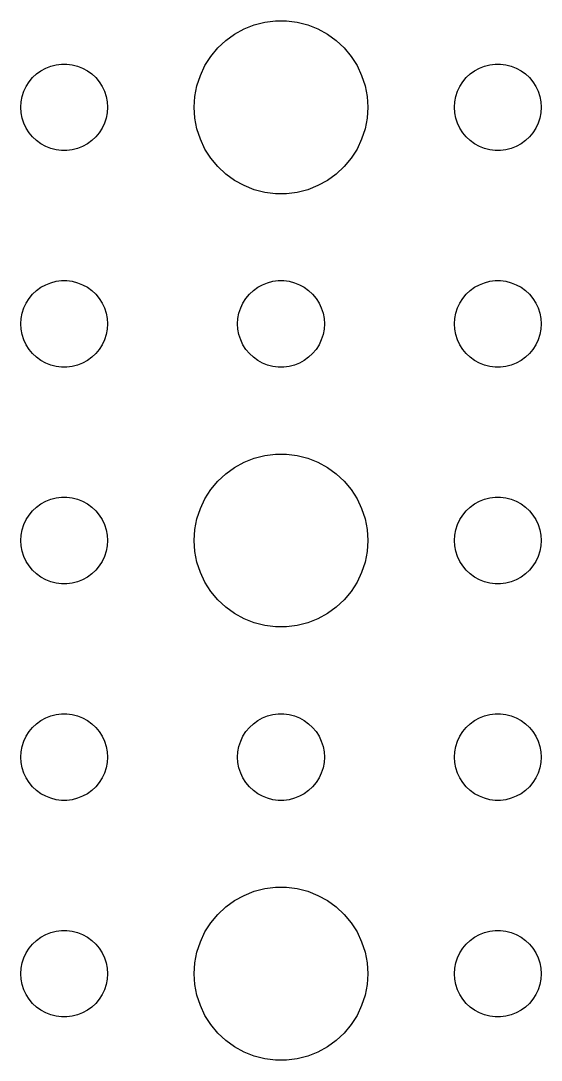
# Model space of a CAD drawing. Header units: metres. Extents: x -104 to 104, y -74 to 74.
# Drawn here: x -76.5 to -58.5, y -40.49 to -4.51 of the extents above; entities that cross this region are included whole.
import ezdxf

# ---------------------------------------------------------------- set-up
doc = ezdxf.new("R2010")
doc.units = ezdxf.units.M

msp = doc.modelspace()

# ---------------------------------------------------------------- linework, layer by layer
for p, q in [((-68.7773, -4.78551), (-68.427, -4.64682)), ((-68.427, -4.64682), (-68.0621, -4.55313)), ((-68.0621, -4.55313), (-67.6884, -4.50591)), ((-67.6884, -4.50591), (-67.3116, -4.50591)), ((-67.3116, -4.50591), (-66.9379, -4.55313)), ((-66.9379, -4.55313), (-66.573, -4.64682)), ((-66.573, -4.64682), (-66.2227, -4.78551)), ((-69.4123, -5.18845), (-69.1075, -4.96701)), ((-69.1075, -4.96701), (-68.7773, -4.78551)), ((-66.2227, -4.78551), (-65.8925, -4.96701)), ((-65.8925, -4.96701), (-65.5877, -5.18845)), ((-69.6869, -5.44635), (-69.4123, -5.18845)), ((-65.5877, -5.18845), (-65.3131, -5.44635)), ((-70.1289, -6.05473), (-69.927, -5.73663)), ((-69.927, -5.73663), (-69.6869, -5.44635)), ((-65.3131, -5.44635), (-65.073, -5.73663)), ((-65.073, -5.73663), (-64.8711, -6.05473)), ((-75.6387, -6.14275), (-75.4635, -6.07341)), ((-75.4635, -6.07341), (-75.2811, -6.02657)), ((-75.2811, -6.02657), (-75.0942, -6.00294)), ((-75.0942, -6.00294), (-74.9058, -6.00294)), ((-74.9058, -6.00294), (-74.7189, -6.02657)), ((-74.7189, -6.02657), (-74.5365, -6.07341)), ((-74.5365, -6.07341), (-74.3613, -6.14275)), ((-70.2893, -6.39561), (-70.1289, -6.05473)), ((-64.8711, -6.05473), (-64.7107, -6.39561)), ((-60.6387, -6.14275), (-60.4635, -6.07341)), ((-60.4635, -6.07341), (-60.2811, -6.02657)), ((-60.2811, -6.02657), (-60.0942, -6.00294)), ((-60.0942, -6.00294), (-59.9058, -6.00294)), ((-59.9058, -6.00294), (-59.7189, -6.02657)), ((-59.7189, -6.02657), (-59.5365, -6.07341)), ((-59.5365, -6.07341), (-59.3613, -6.14275)), ((-76.2135, -6.61832), (-76.0934, -6.47318)), ((-76.0934, -6.47318), (-75.9561, -6.34422)), ((-75.9561, -6.34422), (-75.8037, -6.23351)), ((-75.8037, -6.23351), (-75.6387, -6.14275)), ((-74.3613, -6.14275), (-74.1963, -6.23351)), ((-74.1963, -6.23351), (-74.0439, -6.34422)), ((-74.0439, -6.34422), (-73.9065, -6.47318)), ((-73.9065, -6.47318), (-73.7865, -6.61832)), ((-70.4057, -6.75392), (-70.2893, -6.39561)), ((-64.7107, -6.39561), (-64.5943, -6.75392)), ((-61.2135, -6.61832), (-61.0934, -6.47318)), ((-61.0934, -6.47318), (-60.9561, -6.34422)), ((-60.9561, -6.34422), (-60.8037, -6.23351)), ((-60.8037, -6.23351), (-60.6387, -6.14275)), ((-59.3613, -6.14275), (-59.1963, -6.23351)), ((-59.1963, -6.23351), (-59.0439, -6.34422)), ((-59.0439, -6.34422), (-58.9065, -6.47318)), ((-58.9065, -6.47318), (-58.7865, -6.61832)), ((-76.3947, -6.9478), (-76.3145, -6.77736)), ((-76.3145, -6.77736), (-76.2135, -6.61832)), ((-73.7865, -6.61832), (-73.6855, -6.77736)), ((-73.6855, -6.77736), (-73.6053, -6.9478)), ((-70.4763, -7.12399), (-70.4057, -6.75392)), ((-64.5943, -6.75392), (-64.5237, -7.12399)), ((-61.3947, -6.9478), (-61.3145, -6.77736)), ((-61.3145, -6.77736), (-61.2135, -6.61832)), ((-58.7865, -6.61832), (-58.6855, -6.77736)), ((-58.6855, -6.77736), (-58.6053, -6.9478)), ((-76.4882, -7.312), (-76.4529, -7.12695)), ((-76.4529, -7.12695), (-76.3947, -6.9478)), ((-73.6053, -6.9478), (-73.5471, -7.12695)), ((-73.5471, -7.12695), (-73.5118, -7.312)), ((-70.5, -7.5), (-70.4763, -7.12399)), ((-64.5237, -7.12399), (-64.5, -7.5)), ((-61.4882, -7.312), (-61.4529, -7.12695)), ((-61.4529, -7.12695), (-61.3947, -6.9478)), ((-58.6053, -6.9478), (-58.5471, -7.12695)), ((-58.5471, -7.12695), (-58.5118, -7.312)), ((-76.5, -7.5), (-76.4882, -7.312)), ((-76.4882, -7.68799), (-76.5, -7.5)), ((-73.5118, -7.312), (-73.5, -7.5)), ((-73.5, -7.5), (-73.5118, -7.68799)), ((-70.4763, -7.87599), (-70.5, -7.5)), ((-64.5, -7.5), (-64.5237, -7.87599)), ((-61.5, -7.5), (-61.4882, -7.312)), ((-61.4882, -7.68799), (-61.5, -7.5)), ((-58.5118, -7.312), (-58.5, -7.5)), ((-58.5, -7.5), (-58.5118, -7.68799)), ((-76.4529, -7.87303), (-76.4882, -7.68799)), ((-76.3947, -8.05219), (-76.4529, -7.87303)), ((-73.5471, -7.87303), (-73.6053, -8.05219)), ((-73.5118, -7.68799), (-73.5471, -7.87303)), ((-70.4057, -8.24606), (-70.4763, -7.87599)), ((-64.5237, -7.87599), (-64.5943, -8.24606)), ((-61.4529, -7.87303), (-61.4882, -7.68799)), ((-61.3947, -8.05219), (-61.4529, -7.87303)), ((-58.5471, -7.87303), (-58.6053, -8.05219)), ((-58.5118, -7.68799), (-58.5471, -7.87303)), ((-76.3145, -8.22263), (-76.3947, -8.05219)), ((-76.2135, -8.38167), (-76.3145, -8.22263)), ((-73.6855, -8.22263), (-73.7865, -8.38167)), ((-73.6053, -8.05219), (-73.6855, -8.22263)), ((-70.2893, -8.60437), (-70.4057, -8.24606)), ((-64.5943, -8.24606), (-64.7107, -8.60437)), ((-61.3145, -8.22263), (-61.3947, -8.05219)), ((-61.2135, -8.38167), (-61.3145, -8.22263)), ((-58.6855, -8.22263), (-58.7865, -8.38167)), ((-58.6053, -8.05219), (-58.6855, -8.22263)), ((-76.0934, -8.52681), (-76.2135, -8.38167)), ((-75.9561, -8.65576), (-76.0934, -8.52681)), ((-73.9065, -8.52681), (-74.0439, -8.65576)), ((-73.7865, -8.38167), (-73.9065, -8.52681)), ((-70.1289, -8.94525), (-70.2893, -8.60437)), ((-64.7107, -8.60437), (-64.8711, -8.94525)), ((-61.0934, -8.52681), (-61.2135, -8.38167)), ((-60.9561, -8.65576), (-61.0934, -8.52681)), ((-58.9065, -8.52681), (-59.0439, -8.65576)), ((-58.7865, -8.38167), (-58.9065, -8.52681)), ((-75.8037, -8.76648), (-75.9561, -8.65576)), ((-75.6387, -8.85724), (-75.8037, -8.76648)), ((-75.4635, -8.92657), (-75.6387, -8.85724)), ((-75.2811, -8.97342), (-75.4635, -8.92657)), ((-75.0942, -8.99704), (-75.2811, -8.97342)), ((-74.9058, -8.99704), (-75.0942, -8.99704)), ((-74.7189, -8.97342), (-74.9058, -8.99704)), ((-74.5365, -8.92657), (-74.7189, -8.97342)), ((-74.3613, -8.85724), (-74.5365, -8.92657)), ((-74.1963, -8.76648), (-74.3613, -8.85724)), ((-74.0439, -8.65576), (-74.1963, -8.76648)), ((-69.927, -9.26335), (-70.1289, -8.94525)), ((-64.8711, -8.94525), (-65.073, -9.26335)), ((-60.8037, -8.76648), (-60.9561, -8.65576)), ((-60.6387, -8.85724), (-60.8037, -8.76648)), ((-60.4635, -8.92657), (-60.6387, -8.85724)), ((-60.2811, -8.97342), (-60.4635, -8.92657)), ((-60.0942, -8.99704), (-60.2811, -8.97342)), ((-59.9058, -8.99704), (-60.0942, -8.99704)), ((-59.7189, -8.97342), (-59.9058, -8.99704)), ((-59.5365, -8.92657), (-59.7189, -8.97342)), ((-59.3613, -8.85724), (-59.5365, -8.92657)), ((-59.1963, -8.76648), (-59.3613, -8.85724)), ((-59.0439, -8.65576), (-59.1963, -8.76648)), ((-69.6869, -9.55363), (-69.927, -9.26335)), ((-65.073, -9.26335), (-65.3131, -9.55363)), ((-69.4123, -9.81154), (-69.6869, -9.55363)), ((-65.3131, -9.55363), (-65.5877, -9.81154)), ((-69.1075, -10.033), (-69.4123, -9.81154)), ((-68.7773, -10.2145), (-69.1075, -10.033)), ((-65.8925, -10.033), (-66.2227, -10.2145)), ((-65.5877, -9.81154), (-65.8925, -10.033)), ((-68.427, -10.3532), (-68.7773, -10.2145)), ((-68.0621, -10.4469), (-68.427, -10.3532)), ((-66.573, -10.3532), (-66.9379, -10.4469)), ((-66.2227, -10.2145), (-66.573, -10.3532)), ((-67.6884, -10.4941), (-68.0621, -10.4469)), ((-67.3116, -10.4941), (-67.6884, -10.4941)), ((-66.9379, -10.4469), (-67.3116, -10.4941)), ((-75.8037, -13.7335), (-75.6387, -13.6427)), ((-75.6387, -13.6427), (-75.4635, -13.5734)), ((-75.4635, -13.5734), (-75.2811, -13.5266)), ((-75.2811, -13.5266), (-75.0942, -13.5029)), ((-75.0942, -13.5029), (-74.9058, -13.5029)), ((-74.9058, -13.5029), (-74.7189, -13.5266)), ((-74.7189, -13.5266), (-74.5365, -13.5734)), ((-74.5365, -13.5734), (-74.3613, -13.6427)), ((-74.3613, -13.6427), (-74.1963, -13.7335)), ((-68.3037, -13.7335), (-68.1387, -13.6427)), ((-68.1387, -13.6427), (-67.9635, -13.5734)), ((-67.9635, -13.5734), (-67.7811, -13.5266)), ((-67.7811, -13.5266), (-67.5942, -13.5029)), ((-67.5942, -13.5029), (-67.4058, -13.5029)), ((-67.4058, -13.5029), (-67.2189, -13.5266)), ((-67.2189, -13.5266), (-67.0365, -13.5734)), ((-67.0365, -13.5734), (-66.8613, -13.6427)), ((-66.8613, -13.6427), (-66.6963, -13.7335)), ((-60.8037, -13.7335), (-60.6387, -13.6427)), ((-60.6387, -13.6427), (-60.4635, -13.5734)), ((-60.4635, -13.5734), (-60.2811, -13.5266)), ((-60.2811, -13.5266), (-60.0942, -13.5029)), ((-60.0942, -13.5029), (-59.9058, -13.5029)), ((-59.9058, -13.5029), (-59.7189, -13.5266)), ((-59.7189, -13.5266), (-59.5365, -13.5734)), ((-59.5365, -13.5734), (-59.3613, -13.6427)), ((-59.3613, -13.6427), (-59.1963, -13.7335)), ((-76.2135, -14.1183), (-76.0934, -13.9732)), ((-76.0934, -13.9732), (-75.9561, -13.8442)), ((-75.9561, -13.8442), (-75.8037, -13.7335)), ((-74.1963, -13.7335), (-74.0439, -13.8442)), ((-74.0439, -13.8442), (-73.9065, -13.9732)), ((-73.9065, -13.9732), (-73.7865, -14.1183)), ((-68.7135, -14.1183), (-68.5934, -13.9732)), ((-68.5934, -13.9732), (-68.4561, -13.8442)), ((-68.4561, -13.8442), (-68.3037, -13.7335)), ((-66.6963, -13.7335), (-66.5439, -13.8442)), ((-66.5439, -13.8442), (-66.4065, -13.9732)), ((-66.4065, -13.9732), (-66.2865, -14.1183)), ((-61.2135, -14.1183), (-61.0934, -13.9732)), ((-61.0934, -13.9732), (-60.9561, -13.8442)), ((-60.9561, -13.8442), (-60.8037, -13.7335)), ((-59.1963, -13.7335), (-59.0439, -13.8442)), ((-59.0439, -13.8442), (-58.9065, -13.9732)), ((-58.9065, -13.9732), (-58.7865, -14.1183)), ((-76.3947, -14.4478), (-76.3145, -14.2774)), ((-76.3145, -14.2774), (-76.2135, -14.1183)), ((-73.7865, -14.1183), (-73.6855, -14.2774)), ((-73.6855, -14.2774), (-73.6053, -14.4478)), ((-68.8947, -14.4478), (-68.8145, -14.2774)), ((-68.8145, -14.2774), (-68.7135, -14.1183)), ((-66.2865, -14.1183), (-66.1855, -14.2774)), ((-66.1855, -14.2774), (-66.1053, -14.4478)), ((-61.3947, -14.4478), (-61.3145, -14.2774)), ((-61.3145, -14.2774), (-61.2135, -14.1183)), ((-58.7865, -14.1183), (-58.6855, -14.2774)), ((-58.6855, -14.2774), (-58.6053, -14.4478)), ((-76.4882, -14.812), (-76.4529, -14.627)), ((-76.4529, -14.627), (-76.3947, -14.4478)), ((-73.6053, -14.4478), (-73.5471, -14.627)), ((-73.5471, -14.627), (-73.5118, -14.812)), ((-68.9882, -14.812), (-68.9529, -14.627)), ((-68.9529, -14.627), (-68.8947, -14.4478)), ((-66.1053, -14.4478), (-66.0471, -14.627)), ((-66.0471, -14.627), (-66.0118, -14.812)), ((-61.4882, -14.812), (-61.4529, -14.627)), ((-61.4529, -14.627), (-61.3947, -14.4478)), ((-58.6053, -14.4478), (-58.5471, -14.627)), ((-58.5471, -14.627), (-58.5118, -14.812)), ((-76.5, -15), (-76.4882, -14.812)), ((-76.4882, -15.188), (-76.5, -15)), ((-73.5118, -14.812), (-73.5, -15)), ((-73.5, -15), (-73.5118, -15.188)), ((-69, -15), (-68.9882, -14.812)), ((-68.9882, -15.188), (-69, -15)), ((-66.0118, -14.812), (-66, -15)), ((-66, -15), (-66.0118, -15.188)), ((-61.5, -15), (-61.4882, -14.812)), ((-61.4882, -15.188), (-61.5, -15)), ((-58.5118, -14.812), (-58.5, -15)), ((-58.5, -15), (-58.5118, -15.188)), ((-76.4529, -15.373), (-76.4882, -15.188)), ((-76.3947, -15.5522), (-76.4529, -15.373)), ((-73.5471, -15.373), (-73.6053, -15.5522)), ((-73.5118, -15.188), (-73.5471, -15.373)), ((-68.9529, -15.373), (-68.9882, -15.188)), ((-68.8947, -15.5522), (-68.9529, -15.373)), ((-66.0471, -15.373), (-66.1053, -15.5522)), ((-66.0118, -15.188), (-66.0471, -15.373)), ((-61.4529, -15.373), (-61.4882, -15.188)), ((-61.3947, -15.5522), (-61.4529, -15.373)), ((-58.5471, -15.373), (-58.6053, -15.5522)), ((-58.5118, -15.188), (-58.5471, -15.373)), ((-76.3145, -15.7226), (-76.3947, -15.5522)), ((-76.2135, -15.8817), (-76.3145, -15.7226)), ((-73.6855, -15.7226), (-73.7865, -15.8817)), ((-73.6053, -15.5522), (-73.6855, -15.7226)), ((-68.8145, -15.7226), (-68.8947, -15.5522)), ((-68.7135, -15.8817), (-68.8145, -15.7226)), ((-66.1855, -15.7226), (-66.2865, -15.8817)), ((-66.1053, -15.5522), (-66.1855, -15.7226)), ((-61.3145, -15.7226), (-61.3947, -15.5522)), ((-61.2135, -15.8817), (-61.3145, -15.7226)), ((-58.6855, -15.7226), (-58.7865, -15.8817)), ((-58.6053, -15.5522), (-58.6855, -15.7226)), ((-76.0934, -16.0268), (-76.2135, -15.8817)), ((-75.9561, -16.1558), (-76.0934, -16.0268)), ((-75.8037, -16.2665), (-75.9561, -16.1558)), ((-74.0439, -16.1558), (-74.1963, -16.2665)), ((-73.9065, -16.0268), (-74.0439, -16.1558)), ((-73.7865, -15.8817), (-73.9065, -16.0268)), ((-68.5934, -16.0268), (-68.7135, -15.8817)), ((-68.4561, -16.1558), (-68.5934, -16.0268)), ((-68.3037, -16.2665), (-68.4561, -16.1558)), ((-66.5439, -16.1558), (-66.6963, -16.2665)), ((-66.4065, -16.0268), (-66.5439, -16.1558)), ((-66.2865, -15.8817), (-66.4065, -16.0268)), ((-61.0934, -16.0268), (-61.2135, -15.8817)), ((-60.9561, -16.1558), (-61.0934, -16.0268)), ((-60.8037, -16.2665), (-60.9561, -16.1558)), ((-59.0439, -16.1558), (-59.1963, -16.2665)), ((-58.9065, -16.0268), (-59.0439, -16.1558)), ((-58.7865, -15.8817), (-58.9065, -16.0268)), ((-75.6387, -16.3572), (-75.8037, -16.2665)), ((-75.4635, -16.4266), (-75.6387, -16.3572)), ((-75.2811, -16.4734), (-75.4635, -16.4266)), ((-75.0942, -16.497), (-75.2811, -16.4734)), ((-74.9058, -16.497), (-75.0942, -16.497)), ((-74.7189, -16.4734), (-74.9058, -16.497)), ((-74.5365, -16.4266), (-74.7189, -16.4734)), ((-74.3613, -16.3572), (-74.5365, -16.4266)), ((-74.1963, -16.2665), (-74.3613, -16.3572)), ((-68.1387, -16.3572), (-68.3037, -16.2665)), ((-67.9635, -16.4266), (-68.1387, -16.3572)), ((-67.7811, -16.4734), (-67.9635, -16.4266)), ((-67.5942, -16.497), (-67.7811, -16.4734)), ((-67.4058, -16.497), (-67.5942, -16.497)), ((-67.2189, -16.4734), (-67.4058, -16.497)), ((-67.0365, -16.4266), (-67.2189, -16.4734)), ((-66.8613, -16.3572), (-67.0365, -16.4266)), ((-66.6963, -16.2665), (-66.8613, -16.3572)), ((-60.6387, -16.3572), (-60.8037, -16.2665)), ((-60.4635, -16.4266), (-60.6387, -16.3572)), ((-60.2811, -16.4734), (-60.4635, -16.4266)), ((-60.0942, -16.497), (-60.2811, -16.4734)), ((-59.9058, -16.497), (-60.0942, -16.497)), ((-59.7189, -16.4734), (-59.9058, -16.497)), ((-59.5365, -16.4266), (-59.7189, -16.4734)), ((-59.3613, -16.3572), (-59.5365, -16.4266)), ((-59.1963, -16.2665), (-59.3613, -16.3572)), ((-69.1075, -19.967), (-68.7773, -19.7855)), ((-68.7773, -19.7855), (-68.427, -19.6468)), ((-68.427, -19.6468), (-68.0621, -19.5531)), ((-68.0621, -19.5531), (-67.6884, -19.5059)), ((-67.6884, -19.5059), (-67.3116, -19.5059)), ((-67.3116, -19.5059), (-66.9379, -19.5531)), ((-66.9379, -19.5531), (-66.573, -19.6468)), ((-66.573, -19.6468), (-66.2227, -19.7855)), ((-66.2227, -19.7855), (-65.8925, -19.967)), ((-69.4123, -20.1884), (-69.1075, -19.967)), ((-65.8925, -19.967), (-65.5877, -20.1884)), ((-69.927, -20.7366), (-69.6869, -20.4464)), ((-69.6869, -20.4464), (-69.4123, -20.1884)), ((-65.5877, -20.1884), (-65.3131, -20.4464)), ((-65.3131, -20.4464), (-65.073, -20.7366)), ((-70.1289, -21.0547), (-69.927, -20.7366)), ((-65.073, -20.7366), (-64.8711, -21.0547)), ((-75.8037, -21.2335), (-75.6387, -21.1427)), ((-75.6387, -21.1427), (-75.4635, -21.0734)), ((-75.4635, -21.0734), (-75.2811, -21.0266)), ((-75.2811, -21.0266), (-75.0942, -21.003)), ((-75.0942, -21.003), (-74.9058, -21.003)), ((-74.9058, -21.003), (-74.7189, -21.0266)), ((-74.7189, -21.0266), (-74.5365, -21.0734)), ((-74.5365, -21.0734), (-74.3613, -21.1427)), ((-74.3613, -21.1427), (-74.1963, -21.2335)), ((-70.2893, -21.3956), (-70.1289, -21.0547)), ((-64.8711, -21.0547), (-64.7107, -21.3956)), ((-60.8037, -21.2335), (-60.6387, -21.1427)), ((-60.6387, -21.1427), (-60.4635, -21.0734)), ((-60.4635, -21.0734), (-60.2811, -21.0266)), ((-60.2811, -21.0266), (-60.0942, -21.003)), ((-60.0942, -21.003), (-59.9058, -21.003)), ((-59.9058, -21.003), (-59.7189, -21.0266)), ((-59.7189, -21.0266), (-59.5365, -21.0734)), ((-59.5365, -21.0734), (-59.3613, -21.1427)), ((-59.3613, -21.1427), (-59.1963, -21.2335)), ((-76.2135, -21.6183), (-76.0934, -21.4732)), ((-76.0934, -21.4732), (-75.9561, -21.3442)), ((-75.9561, -21.3442), (-75.8037, -21.2335)), ((-74.1963, -21.2335), (-74.0439, -21.3442)), ((-74.0439, -21.3442), (-73.9065, -21.4732)), ((-73.9065, -21.4732), (-73.7865, -21.6183)), ((-70.4057, -21.7539), (-70.2893, -21.3956)), ((-64.7107, -21.3956), (-64.5943, -21.7539)), ((-61.2135, -21.6183), (-61.0934, -21.4732)), ((-61.0934, -21.4732), (-60.9561, -21.3442)), ((-60.9561, -21.3442), (-60.8037, -21.2335)), ((-59.1963, -21.2335), (-59.0439, -21.3442)), ((-59.0439, -21.3442), (-58.9065, -21.4732)), ((-58.9065, -21.4732), (-58.7865, -21.6183)), ((-76.4529, -22.127), (-76.3947, -21.9478)), ((-76.3947, -21.9478), (-76.3145, -21.7774)), ((-76.3145, -21.7774), (-76.2135, -21.6183)), ((-73.7865, -21.6183), (-73.6855, -21.7774)), ((-73.6855, -21.7774), (-73.6053, -21.9478)), ((-73.6053, -21.9478), (-73.5471, -22.127)), ((-70.4763, -22.124), (-70.4057, -21.7539)), ((-64.5943, -21.7539), (-64.5237, -22.124)), ((-61.4529, -22.127), (-61.3947, -21.9478)), ((-61.3947, -21.9478), (-61.3145, -21.7774)), ((-61.3145, -21.7774), (-61.2135, -21.6183)), ((-58.7865, -21.6183), (-58.6855, -21.7774)), ((-58.6855, -21.7774), (-58.6053, -21.9478)), ((-58.6053, -21.9478), (-58.5471, -22.127)), ((-76.5, -22.5), (-76.4882, -22.312)), ((-76.4882, -22.312), (-76.4529, -22.127)), ((-73.5471, -22.127), (-73.5118, -22.312)), ((-73.5118, -22.312), (-73.5, -22.5)), ((-70.5, -22.5), (-70.4763, -22.124)), ((-64.5237, -22.124), (-64.5, -22.5)), ((-61.5, -22.5), (-61.4882, -22.312)), ((-61.4882, -22.312), (-61.4529, -22.127)), ((-58.5471, -22.127), (-58.5118, -22.312)), ((-58.5118, -22.312), (-58.5, -22.5)), ((-76.4882, -22.688), (-76.5, -22.5)), ((-73.5, -22.5), (-73.5118, -22.688)), ((-70.4763, -22.876), (-70.5, -22.5)), ((-64.5, -22.5), (-64.5237, -22.876)), ((-61.4882, -22.688), (-61.5, -22.5)), ((-58.5, -22.5), (-58.5118, -22.688)), ((-76.4529, -22.873), (-76.4882, -22.688)), ((-76.3947, -23.0522), (-76.4529, -22.873)), ((-73.5471, -22.873), (-73.6053, -23.0522)), ((-73.5118, -22.688), (-73.5471, -22.873)), ((-70.4057, -23.2461), (-70.4763, -22.876)), ((-64.5237, -22.876), (-64.5943, -23.2461)), ((-61.4529, -22.873), (-61.4882, -22.688)), ((-61.3947, -23.0522), (-61.4529, -22.873)), ((-58.5471, -22.873), (-58.6053, -23.0522)), ((-58.5118, -22.688), (-58.5471, -22.873)), ((-76.3145, -23.2226), (-76.3947, -23.0522)), ((-76.2135, -23.3817), (-76.3145, -23.2226)), ((-76.0934, -23.5268), (-76.2135, -23.3817)), ((-73.7865, -23.3817), (-73.9065, -23.5268)), ((-73.6855, -23.2226), (-73.7865, -23.3817)), ((-73.6053, -23.0522), (-73.6855, -23.2226)), ((-70.2893, -23.6044), (-70.4057, -23.2461)), ((-64.5943, -23.2461), (-64.7107, -23.6044)), ((-61.3145, -23.2226), (-61.3947, -23.0522)), ((-61.2135, -23.3817), (-61.3145, -23.2226)), ((-61.0934, -23.5268), (-61.2135, -23.3817)), ((-58.7865, -23.3817), (-58.9065, -23.5268)), ((-58.6855, -23.2226), (-58.7865, -23.3817)), ((-58.6053, -23.0522), (-58.6855, -23.2226)), ((-75.9561, -23.6558), (-76.0934, -23.5268)), ((-75.8037, -23.7665), (-75.9561, -23.6558)), ((-74.0439, -23.6558), (-74.1963, -23.7665)), ((-73.9065, -23.5268), (-74.0439, -23.6558)), ((-70.1289, -23.9453), (-70.2893, -23.6044)), ((-64.7107, -23.6044), (-64.8711, -23.9453)), ((-60.9561, -23.6558), (-61.0934, -23.5268)), ((-60.8037, -23.7665), (-60.9561, -23.6558)), ((-59.0439, -23.6558), (-59.1963, -23.7665)), ((-58.9065, -23.5268), (-59.0439, -23.6558)), ((-75.6387, -23.8572), (-75.8037, -23.7665)), ((-75.4635, -23.9266), (-75.6387, -23.8572)), ((-75.2811, -23.9734), (-75.4635, -23.9266)), ((-75.0942, -23.997), (-75.2811, -23.9734)), ((-74.9058, -23.997), (-75.0942, -23.997)), ((-74.7189, -23.9734), (-74.9058, -23.997)), ((-74.5365, -23.9266), (-74.7189, -23.9734)), ((-74.3613, -23.8572), (-74.5365, -23.9266)), ((-74.1963, -23.7665), (-74.3613, -23.8572)), ((-69.927, -24.2634), (-70.1289, -23.9453)), ((-64.8711, -23.9453), (-65.073, -24.2634)), ((-60.6387, -23.8572), (-60.8037, -23.7665)), ((-60.4635, -23.9266), (-60.6387, -23.8572)), ((-60.2811, -23.9734), (-60.4635, -23.9266)), ((-60.0942, -23.997), (-60.2811, -23.9734)), ((-59.9058, -23.997), (-60.0942, -23.997)), ((-59.7189, -23.9734), (-59.9058, -23.997)), ((-59.5365, -23.9266), (-59.7189, -23.9734)), ((-59.3613, -23.8572), (-59.5365, -23.9266)), ((-59.1963, -23.7665), (-59.3613, -23.8572)), ((-69.6869, -24.5536), (-69.927, -24.2634)), ((-65.073, -24.2634), (-65.3131, -24.5536)), ((-69.4123, -24.8115), (-69.6869, -24.5536)), ((-69.1075, -25.033), (-69.4123, -24.8115)), ((-65.5877, -24.8115), (-65.8925, -25.033)), ((-65.3131, -24.5536), (-65.5877, -24.8115)), ((-68.7773, -25.2145), (-69.1075, -25.033)), ((-65.8925, -25.033), (-66.2227, -25.2145)), ((-68.427, -25.3532), (-68.7773, -25.2145)), ((-68.0621, -25.4469), (-68.427, -25.3532)), ((-67.6884, -25.4941), (-68.0621, -25.4469)), ((-67.3116, -25.4941), (-67.6884, -25.4941)), ((-66.9379, -25.4469), (-67.3116, -25.4941)), ((-66.573, -25.3532), (-66.9379, -25.4469)), ((-66.2227, -25.2145), (-66.573, -25.3532)), ((-75.9561, -28.8442), (-75.8037, -28.7335)), ((-75.8037, -28.7335), (-75.6387, -28.6427)), ((-75.6387, -28.6427), (-75.4635, -28.5734)), ((-75.4635, -28.5734), (-75.2811, -28.5266)), ((-75.2811, -28.5266), (-75.0942, -28.503)), ((-75.0942, -28.503), (-74.9058, -28.503)), ((-74.9058, -28.503), (-74.7189, -28.5266)), ((-74.7189, -28.5266), (-74.5365, -28.5734)), ((-74.5365, -28.5734), (-74.3613, -28.6427)), ((-74.3613, -28.6427), (-74.1963, -28.7335)), ((-74.1963, -28.7335), (-74.0439, -28.8442)), ((-68.4561, -28.8442), (-68.3037, -28.7335)), ((-68.3037, -28.7335), (-68.1387, -28.6427)), ((-68.1387, -28.6427), (-67.9635, -28.5734)), ((-67.9635, -28.5734), (-67.7811, -28.5266)), ((-67.7811, -28.5266), (-67.5942, -28.503)), ((-67.5942, -28.503), (-67.4058, -28.503)), ((-67.4058, -28.503), (-67.2189, -28.5266)), ((-67.2189, -28.5266), (-67.0365, -28.5734)), ((-67.0365, -28.5734), (-66.8613, -28.6427)), ((-66.8613, -28.6427), (-66.6963, -28.7335)), ((-66.6963, -28.7335), (-66.5439, -28.8442)), ((-60.9561, -28.8442), (-60.8037, -28.7335)), ((-60.8037, -28.7335), (-60.6387, -28.6427)), ((-60.6387, -28.6427), (-60.4635, -28.5734)), ((-60.4635, -28.5734), (-60.2811, -28.5266)), ((-60.2811, -28.5266), (-60.0942, -28.503)), ((-60.0942, -28.503), (-59.9058, -28.503)), ((-59.9058, -28.503), (-59.7189, -28.5266)), ((-59.7189, -28.5266), (-59.5365, -28.5734)), ((-59.5365, -28.5734), (-59.3613, -28.6427)), ((-59.3613, -28.6427), (-59.1963, -28.7335)), ((-59.1963, -28.7335), (-59.0439, -28.8442)), ((-76.3145, -29.2774), (-76.2135, -29.1183)), ((-76.2135, -29.1183), (-76.0934, -28.9732)), ((-76.0934, -28.9732), (-75.9561, -28.8442)), ((-74.0439, -28.8442), (-73.9065, -28.9732)), ((-73.9065, -28.9732), (-73.7865, -29.1183)), ((-73.7865, -29.1183), (-73.6855, -29.2774)), ((-68.8145, -29.2774), (-68.7135, -29.1183)), ((-68.7135, -29.1183), (-68.5934, -28.9732)), ((-68.5934, -28.9732), (-68.4561, -28.8442)), ((-66.5439, -28.8442), (-66.4065, -28.9732)), ((-66.4065, -28.9732), (-66.2865, -29.1183)), ((-66.2865, -29.1183), (-66.1855, -29.2774)), ((-61.3145, -29.2774), (-61.2135, -29.1183)), ((-61.2135, -29.1183), (-61.0934, -28.9732)), ((-61.0934, -28.9732), (-60.9561, -28.8442)), ((-59.0439, -28.8442), (-58.9065, -28.9732)), ((-58.9065, -28.9732), (-58.7865, -29.1183)), ((-58.7865, -29.1183), (-58.6855, -29.2774)), ((-76.4529, -29.627), (-76.3947, -29.4478)), ((-76.3947, -29.4478), (-76.3145, -29.2774)), ((-73.6855, -29.2774), (-73.6053, -29.4478)), ((-73.6053, -29.4478), (-73.5471, -29.627)), ((-68.9529, -29.627), (-68.8947, -29.4478)), ((-68.8947, -29.4478), (-68.8145, -29.2774)), ((-66.1855, -29.2774), (-66.1053, -29.4478)), ((-66.1053, -29.4478), (-66.0471, -29.627)), ((-61.4529, -29.627), (-61.3947, -29.4478)), ((-61.3947, -29.4478), (-61.3145, -29.2774)), ((-58.6855, -29.2774), (-58.6053, -29.4478)), ((-58.6053, -29.4478), (-58.5471, -29.627)), ((-76.5, -30), (-76.4882, -29.812)), ((-76.4882, -29.812), (-76.4529, -29.627)), ((-73.5471, -29.627), (-73.5118, -29.812)), ((-73.5118, -29.812), (-73.5, -30)), ((-69, -30), (-68.9882, -29.812)), ((-68.9882, -29.812), (-68.9529, -29.627)), ((-66.0471, -29.627), (-66.0118, -29.812)), ((-66.0118, -29.812), (-66, -30)), ((-61.5, -30), (-61.4882, -29.812)), ((-61.4882, -29.812), (-61.4529, -29.627)), ((-58.5471, -29.627), (-58.5118, -29.812)), ((-58.5118, -29.812), (-58.5, -30)), ((-76.4882, -30.188), (-76.5, -30)), ((-76.4529, -30.373), (-76.4882, -30.188)), ((-73.5118, -30.188), (-73.5471, -30.373)), ((-73.5, -30), (-73.5118, -30.188)), ((-68.9882, -30.188), (-69, -30)), ((-68.9529, -30.373), (-68.9882, -30.188)), ((-66.0118, -30.188), (-66.0471, -30.373)), ((-66, -30), (-66.0118, -30.188)), ((-61.4882, -30.188), (-61.5, -30)), ((-61.4529, -30.373), (-61.4882, -30.188)), ((-58.5118, -30.188), (-58.5471, -30.373)), ((-58.5, -30), (-58.5118, -30.188)), ((-76.3947, -30.5522), (-76.4529, -30.373)), ((-76.3145, -30.7226), (-76.3947, -30.5522)), ((-73.6053, -30.5522), (-73.6855, -30.7226)), ((-73.5471, -30.373), (-73.6053, -30.5522)), ((-68.8947, -30.5522), (-68.9529, -30.373)), ((-68.8145, -30.7226), (-68.8947, -30.5522)), ((-66.1053, -30.5522), (-66.1855, -30.7226)), ((-66.0471, -30.373), (-66.1053, -30.5522)), ((-61.3947, -30.5522), (-61.4529, -30.373)), ((-61.3145, -30.7226), (-61.3947, -30.5522)), ((-58.6053, -30.5522), (-58.6855, -30.7226)), ((-58.5471, -30.373), (-58.6053, -30.5522)), ((-76.2135, -30.8817), (-76.3145, -30.7226)), ((-76.0934, -31.0268), (-76.2135, -30.8817)), ((-73.7865, -30.8817), (-73.9065, -31.0268)), ((-73.6855, -30.7226), (-73.7865, -30.8817)), ((-68.7135, -30.8817), (-68.8145, -30.7226)), ((-68.5934, -31.0268), (-68.7135, -30.8817)), ((-66.2865, -30.8817), (-66.4065, -31.0268)), ((-66.1855, -30.7226), (-66.2865, -30.8817)), ((-61.2135, -30.8817), (-61.3145, -30.7226)), ((-61.0934, -31.0268), (-61.2135, -30.8817)), ((-58.7865, -30.8817), (-58.9065, -31.0268)), ((-58.6855, -30.7226), (-58.7865, -30.8817)), ((-75.9561, -31.1558), (-76.0934, -31.0268)), ((-75.8037, -31.2665), (-75.9561, -31.1558)), ((-75.6387, -31.3572), (-75.8037, -31.2665)), ((-74.1963, -31.2665), (-74.3613, -31.3572)), ((-74.0439, -31.1558), (-74.1963, -31.2665)), ((-73.9065, -31.0268), (-74.0439, -31.1558)), ((-68.4561, -31.1558), (-68.5934, -31.0268)), ((-68.3037, -31.2665), (-68.4561, -31.1558)), ((-68.1387, -31.3572), (-68.3037, -31.2665)), ((-66.6963, -31.2665), (-66.8613, -31.3572)), ((-66.5439, -31.1558), (-66.6963, -31.2665)), ((-66.4065, -31.0268), (-66.5439, -31.1558)), ((-60.9561, -31.1558), (-61.0934, -31.0268)), ((-60.8037, -31.2665), (-60.9561, -31.1558)), ((-60.6387, -31.3572), (-60.8037, -31.2665)), ((-59.1963, -31.2665), (-59.3613, -31.3572)), ((-59.0439, -31.1558), (-59.1963, -31.2665)), ((-58.9065, -31.0268), (-59.0439, -31.1558)), ((-75.4635, -31.4266), (-75.6387, -31.3572)), ((-75.2811, -31.4734), (-75.4635, -31.4266)), ((-75.0942, -31.497), (-75.2811, -31.4734)), ((-74.9058, -31.497), (-75.0942, -31.497)), ((-74.7189, -31.4734), (-74.9058, -31.497)), ((-74.5365, -31.4266), (-74.7189, -31.4734)), ((-74.3613, -31.3572), (-74.5365, -31.4266)), ((-67.9635, -31.4266), (-68.1387, -31.3572)), ((-67.7811, -31.4734), (-67.9635, -31.4266)), ((-67.5942, -31.497), (-67.7811, -31.4734)), ((-67.4058, -31.497), (-67.5942, -31.497)), ((-67.2189, -31.4734), (-67.4058, -31.497)), ((-67.0365, -31.4266), (-67.2189, -31.4734)), ((-66.8613, -31.3572), (-67.0365, -31.4266)), ((-60.4635, -31.4266), (-60.6387, -31.3572)), ((-60.2811, -31.4734), (-60.4635, -31.4266)), ((-60.0942, -31.497), (-60.2811, -31.4734)), ((-59.9058, -31.497), (-60.0942, -31.497)), ((-59.7189, -31.4734), (-59.9058, -31.497)), ((-59.5365, -31.4266), (-59.7189, -31.4734)), ((-59.3613, -31.3572), (-59.5365, -31.4266)), ((-68.0621, -34.5531), (-67.6884, -34.5059)), ((-67.6884, -34.5059), (-67.3116, -34.5059)), ((-67.3116, -34.5059), (-66.9379, -34.5531)), ((-69.1075, -34.967), (-68.7773, -34.7855)), ((-68.7773, -34.7855), (-68.427, -34.6468)), ((-68.427, -34.6468), (-68.0621, -34.5531)), ((-66.9379, -34.5531), (-66.573, -34.6468)), ((-66.573, -34.6468), (-66.2227, -34.7855)), ((-66.2227, -34.7855), (-65.8925, -34.967)), ((-69.6869, -35.4464), (-69.4123, -35.1885)), ((-69.4123, -35.1885), (-69.1075, -34.967)), ((-65.8925, -34.967), (-65.5877, -35.1885)), ((-65.5877, -35.1885), (-65.3131, -35.4464)), ((-69.927, -35.7366), (-69.6869, -35.4464)), ((-65.3131, -35.4464), (-65.073, -35.7366)), ((-70.1289, -36.0547), (-69.927, -35.7366)), ((-65.073, -35.7366), (-64.8711, -36.0547)), ((-76.0934, -36.4732), (-75.9561, -36.3442)), ((-75.9561, -36.3442), (-75.8037, -36.2335)), ((-75.8037, -36.2335), (-75.6387, -36.1428)), ((-75.6387, -36.1428), (-75.4635, -36.0734)), ((-75.4635, -36.0734), (-75.2811, -36.0266)), ((-75.2811, -36.0266), (-75.0942, -36.003)), ((-75.0942, -36.003), (-74.9058, -36.003)), ((-74.9058, -36.003), (-74.7189, -36.0266)), ((-74.7189, -36.0266), (-74.5365, -36.0734)), ((-74.5365, -36.0734), (-74.3613, -36.1428)), ((-74.3613, -36.1428), (-74.1963, -36.2335)), ((-74.1963, -36.2335), (-74.0439, -36.3442)), ((-74.0439, -36.3442), (-73.9065, -36.4732)), ((-70.2893, -36.3956), (-70.1289, -36.0547)), ((-64.8711, -36.0547), (-64.7107, -36.3956)), ((-61.0934, -36.4732), (-60.9561, -36.3442)), ((-60.9561, -36.3442), (-60.8037, -36.2335)), ((-60.8037, -36.2335), (-60.6387, -36.1428)), ((-60.6387, -36.1428), (-60.4635, -36.0734)), ((-60.4635, -36.0734), (-60.2811, -36.0266)), ((-60.2811, -36.0266), (-60.0942, -36.003)), ((-60.0942, -36.003), (-59.9058, -36.003)), ((-59.9058, -36.003), (-59.7189, -36.0266)), ((-59.7189, -36.0266), (-59.5365, -36.0734)), ((-59.5365, -36.0734), (-59.3613, -36.1428)), ((-59.3613, -36.1428), (-59.1963, -36.2335)), ((-59.1963, -36.2335), (-59.0439, -36.3442)), ((-59.0439, -36.3442), (-58.9065, -36.4732)), ((-76.3145, -36.7774), (-76.2135, -36.6183)), ((-76.2135, -36.6183), (-76.0934, -36.4732)), ((-73.9065, -36.4732), (-73.7865, -36.6183)), ((-73.7865, -36.6183), (-73.6855, -36.7774)), ((-70.4057, -36.7539), (-70.2893, -36.3956)), ((-64.7107, -36.3956), (-64.5943, -36.7539)), ((-61.3145, -36.7774), (-61.2135, -36.6183)), ((-61.2135, -36.6183), (-61.0934, -36.4732)), ((-58.9065, -36.4732), (-58.7865, -36.6183)), ((-58.7865, -36.6183), (-58.6855, -36.7774)), ((-76.4529, -37.127), (-76.3947, -36.9478)), ((-76.3947, -36.9478), (-76.3145, -36.7774)), ((-73.6855, -36.7774), (-73.6053, -36.9478)), ((-73.6053, -36.9478), (-73.5471, -37.127)), ((-70.4763, -37.124), (-70.4057, -36.7539)), ((-64.5943, -36.7539), (-64.5237, -37.124)), ((-61.4529, -37.127), (-61.3947, -36.9478)), ((-61.3947, -36.9478), (-61.3145, -36.7774)), ((-58.6855, -36.7774), (-58.6053, -36.9478)), ((-58.6053, -36.9478), (-58.5471, -37.127)), ((-76.5, -37.5), (-76.4882, -37.312)), ((-76.4882, -37.312), (-76.4529, -37.127)), ((-73.5471, -37.127), (-73.5118, -37.312)), ((-73.5118, -37.312), (-73.5, -37.5)), ((-70.5, -37.5), (-70.4763, -37.124)), ((-64.5237, -37.124), (-64.5, -37.5)), ((-61.5, -37.5), (-61.4882, -37.312)), ((-61.4882, -37.312), (-61.4529, -37.127)), ((-58.5471, -37.127), (-58.5118, -37.312)), ((-58.5118, -37.312), (-58.5, -37.5)), ((-76.4882, -37.688), (-76.5, -37.5)), ((-76.4529, -37.873), (-76.4882, -37.688)), ((-73.5118, -37.688), (-73.5471, -37.873)), ((-73.5, -37.5), (-73.5118, -37.688)), ((-70.4763, -37.876), (-70.5, -37.5)), ((-64.5, -37.5), (-64.5237, -37.876)), ((-61.4882, -37.688), (-61.5, -37.5)), ((-61.4529, -37.873), (-61.4882, -37.688)), ((-58.5118, -37.688), (-58.5471, -37.873)), ((-58.5, -37.5), (-58.5118, -37.688)), ((-76.3947, -38.0522), (-76.4529, -37.873)), ((-76.3145, -38.2226), (-76.3947, -38.0522)), ((-73.6053, -38.0522), (-73.6855, -38.2226)), ((-73.5471, -37.873), (-73.6053, -38.0522)), ((-70.4057, -38.2461), (-70.4763, -37.876)), ((-64.5237, -37.876), (-64.5943, -38.2461)), ((-61.3947, -38.0522), (-61.4529, -37.873)), ((-61.3145, -38.2226), (-61.3947, -38.0522)), ((-58.6053, -38.0522), (-58.6855, -38.2226)), ((-58.5471, -37.873), (-58.6053, -38.0522)), ((-76.2135, -38.3817), (-76.3145, -38.2226)), ((-76.0934, -38.5268), (-76.2135, -38.3817)), ((-73.7865, -38.3817), (-73.9065, -38.5268)), ((-73.6855, -38.2226), (-73.7865, -38.3817)), ((-70.2893, -38.6044), (-70.4057, -38.2461)), ((-64.5943, -38.2461), (-64.7107, -38.6044)), ((-61.2135, -38.3817), (-61.3145, -38.2226)), ((-61.0934, -38.5268), (-61.2135, -38.3817)), ((-58.7865, -38.3817), (-58.9065, -38.5268)), ((-58.6855, -38.2226), (-58.7865, -38.3817)), ((-75.9561, -38.6558), (-76.0934, -38.5268)), ((-75.8037, -38.7665), (-75.9561, -38.6558)), ((-75.6387, -38.8572), (-75.8037, -38.7665)), ((-75.4635, -38.9266), (-75.6387, -38.8572)), ((-74.3613, -38.8572), (-74.5365, -38.9266)), ((-74.1963, -38.7665), (-74.3613, -38.8572)), ((-74.0439, -38.6558), (-74.1963, -38.7665)), ((-73.9065, -38.5268), (-74.0439, -38.6558)), ((-70.1289, -38.9453), (-70.2893, -38.6044)), ((-64.7107, -38.6044), (-64.8711, -38.9453)), ((-60.9561, -38.6558), (-61.0934, -38.5268)), ((-60.8037, -38.7665), (-60.9561, -38.6558)), ((-60.6387, -38.8572), (-60.8037, -38.7665)), ((-60.4635, -38.9266), (-60.6387, -38.8572)), ((-59.3613, -38.8572), (-59.5365, -38.9266)), ((-59.1963, -38.7665), (-59.3613, -38.8572)), ((-59.0439, -38.6558), (-59.1963, -38.7665)), ((-58.9065, -38.5268), (-59.0439, -38.6558)), ((-75.2811, -38.9734), (-75.4635, -38.9266)), ((-75.0942, -38.997), (-75.2811, -38.9734)), ((-74.9058, -38.997), (-75.0942, -38.997)), ((-74.7189, -38.9734), (-74.9058, -38.997)), ((-74.5365, -38.9266), (-74.7189, -38.9734)), ((-69.927, -39.2634), (-70.1289, -38.9453)), ((-64.8711, -38.9453), (-65.073, -39.2634)), ((-60.2811, -38.9734), (-60.4635, -38.9266)), ((-60.0942, -38.997), (-60.2811, -38.9734)), ((-59.9058, -38.997), (-60.0942, -38.997)), ((-59.7189, -38.9734), (-59.9058, -38.997)), ((-59.5365, -38.9266), (-59.7189, -38.9734)), ((-69.6869, -39.5536), (-69.927, -39.2634)), ((-69.4123, -39.8115), (-69.6869, -39.5536)), ((-65.3131, -39.5536), (-65.5877, -39.8115)), ((-65.073, -39.2634), (-65.3131, -39.5536)), ((-69.1075, -40.033), (-69.4123, -39.8115)), ((-65.5877, -39.8115), (-65.8925, -40.033)), ((-68.7773, -40.2145), (-69.1075, -40.033)), ((-68.427, -40.3532), (-68.7773, -40.2145)), ((-66.2227, -40.2145), (-66.573, -40.3532)), ((-65.8925, -40.033), (-66.2227, -40.2145)), ((-68.0621, -40.4469), (-68.427, -40.3532)), ((-67.6884, -40.4941), (-68.0621, -40.4469)), ((-67.3116, -40.4941), (-67.6884, -40.4941)), ((-66.9379, -40.4469), (-67.3116, -40.4941)), ((-66.573, -40.3532), (-66.9379, -40.4469))]:
    msp.add_line(p, q)

doc.saveas('drawing.dxf')
